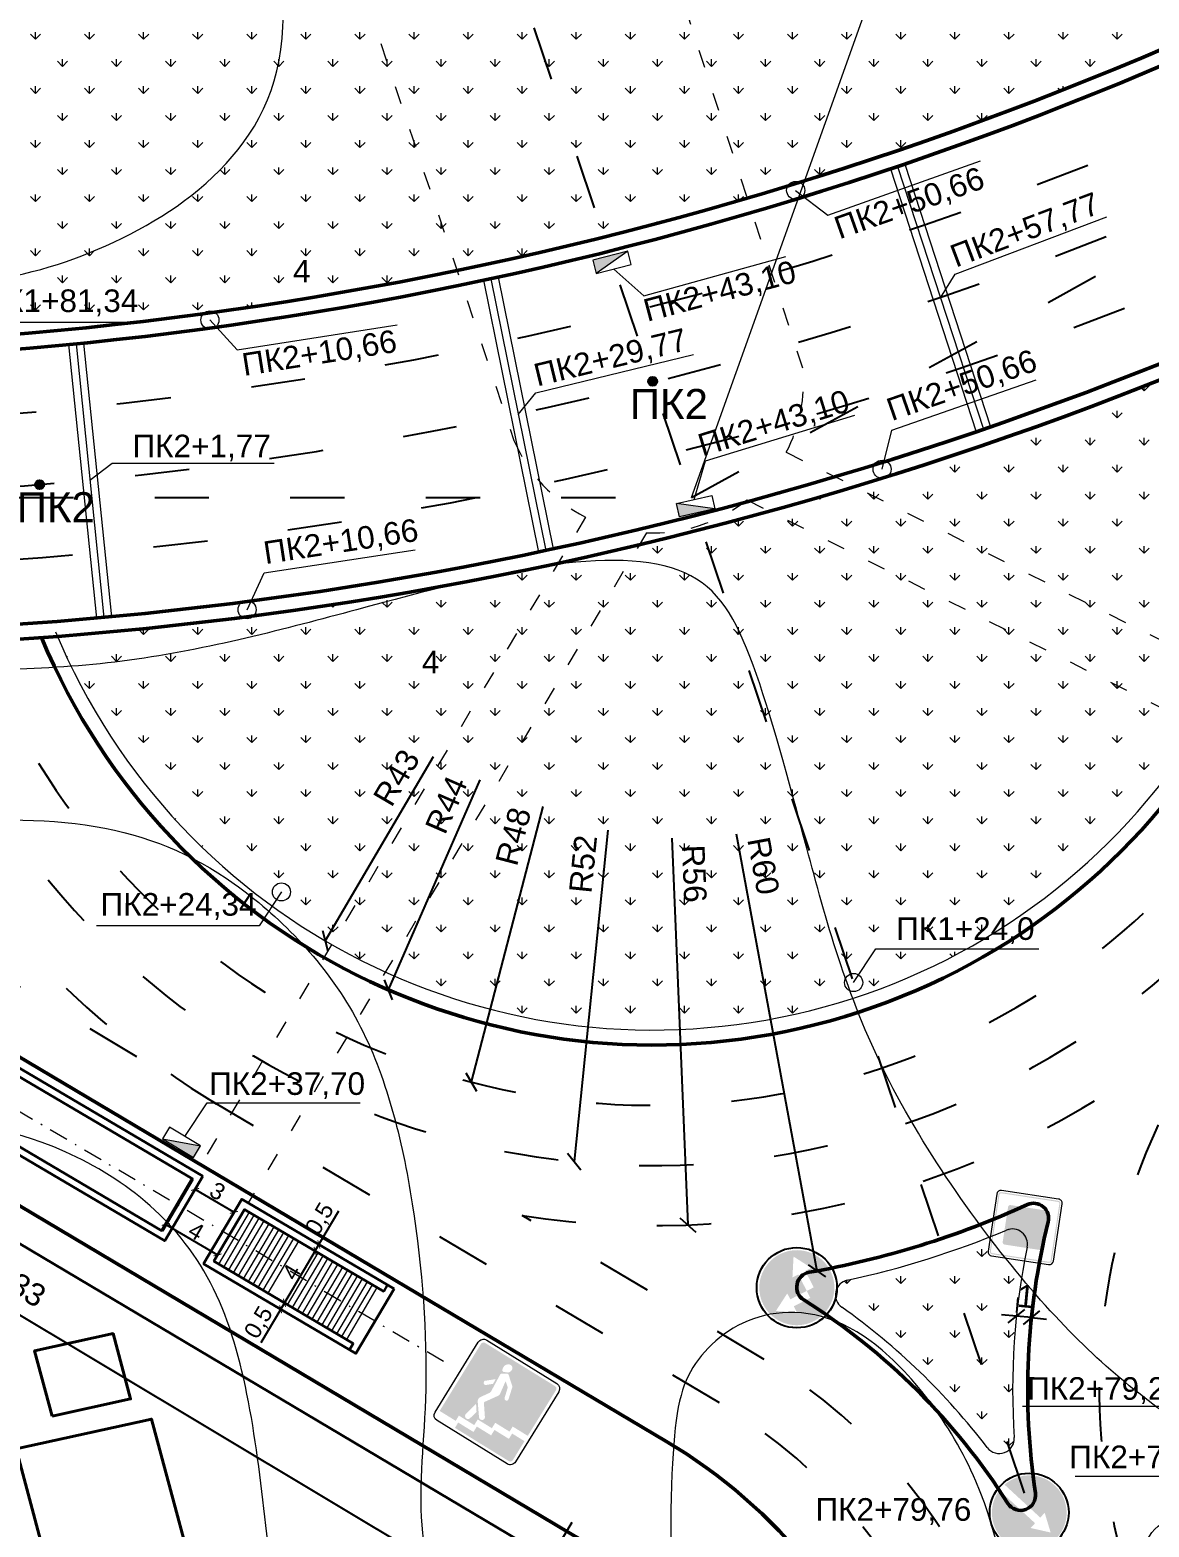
# Model space of a CAD drawing. Header units: millimetres. Extents: x -2123 to 33349, y -614 to 835.
# Drawn here: x -20.1 to 54.2, y 226.3 to 325.7 of the extents above; entities that cross this region are included whole.
import ezdxf

# ---------------------------------------------------------------- set-up
doc = ezdxf.new("R2010")
doc.units = ezdxf.units.MM
doc.linetypes.add('ACAD_ISO03W100', pattern=[30, 12, -18])
doc.linetypes.add('DASHDOT', pattern=[25.4, 12.7, -6.35, 0, -6.35])
doc.layers.get('0').update_dxf_attribs({"lineweight": 15})
for name, color, linetype, lineweight in [('1 Відмітки', 7, 'Continuous', 25), ('2 Позначення', 80, 'Continuous', 20), ('вертикалка', 6, 'Continuous', 15), ('Горизонталі', 7, 'Continuous', 18), ('Дор. Розм.', 7, 'Continuous', 50), ('Забудова', 40, 'Continuous', 40), ('поздовжній профіль', 250, 'Continuous', 15), ('Пішохідні переходи', 7, 'Continuous', 13), ('Текст', 7, 'Continuous', 15), ('Червоні лінії', 10, 'Continuous', 40)]:
    doc.layers.add(name, color=color, linetype=linetype, lineweight=lineweight)
for name, color, linetype in [('Дорожні знаки', 7, 'Continuous'), ('Осі', 164, 'Continuous'), ('Розмітка', 7, 'ACAD_ISO03W100')]:
    doc.layers.add(name, color=color, linetype=linetype)
doc.layers.add('Озелення', color=7, linetype='Continuous', lineweight=15, true_color=0x2bad00)
doc.styles.get("Standard").update_dxf_attribs({"font": 'arial.ttf'})
doc.dimstyles.new('ISO-25', dxfattribs={"dimtxt": 1.5, "dimasz": 1, "dimexe": 1.25, "dimexo": 0.625, "dimtad": 3, "dimtxsty": 'Standard', "dimblk": 'OBLIQUE', "dimcen": 2.5, "dimadec": 0, "dimazin": 0, "dimtfac": 1, "dimtmove": 1, "dimatfit": 3, "dimfxl": 1, "dimarcsym": 0})
doc.dimstyles.new('Переход', dxfattribs={"dimscale": 0.1, "dimtxt": 11, "dimasz": 4, "dimexe": 1.25, "dimexo": 0.625, "dimgap": 0.9, "dimtad": 1, "dimtxsty": 'Standard', "dimblk": 'ARCHTICK', "dimcen": 2.5, "dimadec": 0, "dimazin": 0, "dimtfac": 1, "dimtmove": 0, "dimatfit": 3, "dimldrblk": 'ARCHTICK', "dimfxl": 1, "dimarcsym": 0})

# ---------------------------------------------------------------- blocks, each defined once
blk = doc.blocks.new('_Oblique')
at = {"color": 0, "linetype": 'ByBlock', "lineweight": -2}
blk.add_line((-0.5, -0.5), (0.5, 0.5), dxfattribs=at)
blk = doc.blocks.new('*D202')
at = {"layer": 'Defpoints', "color": 0, "transparency": 16777216}
for p in [(21.254, 302.306), (-0.52, 265.227)]:
    blk.add_point(p, dxfattribs=at)
at = {"layer": 'Текст', "color": 0, "lineweight": -2, "transparency": 16777216}
blk.add_line((6.65, 277.436), (-0.52, 265.227), dxfattribs=at)
at = {"layer": 'Текст', "color": 0, "lineweight": -2, "transparency": 16777216, "rotation": 239.5772829005683}
blk.add_blockref('_Oblique', (-0.52, 265.227), dxfattribs=at)
at = {"layer": 'Текст', "color": 0, "transparency": 16777216, "insert": (4.226, 276.057), "char_height": 1.5, "attachment_point": 5, "rotation": 59.57728}
blk.add_mtext('R43', dxfattribs=at)
blk = doc.blocks.new('*D203')
at = {"layer": 'Defpoints', "color": 0, "transparency": 16777216}
for p in [(21.254, 302.306), (3.667, 261.973)]:
    blk.add_point(p, dxfattribs=at)
at = {"layer": 'Текст', "color": 0, "lineweight": -2, "transparency": 16777216}
blk.add_line((9.75, 275.923), (3.667, 261.973), dxfattribs=at)
at = {"layer": 'Текст', "color": 0, "lineweight": -2, "transparency": 16777216, "rotation": 246.4412794050746}
blk.add_blockref('_Oblique', (3.667, 261.973), dxfattribs=at)
at = {"layer": 'Текст', "color": 0, "transparency": 16777216, "insert": (7.525, 274.26), "char_height": 1.5, "attachment_point": 5, "rotation": 66.44128}
blk.add_mtext('R44', dxfattribs=at)
blk = doc.blocks.new('*D209')
at = {"layer": 'Defpoints', "color": 0, "transparency": 16777216}
for p in [(21.254, 302.306), (9.185, 255.848)]:
    blk.add_point(p, dxfattribs=at)
at = {"layer": 'Текст', "color": 0, "lineweight": -2, "transparency": 16777216}
blk.add_line((13.939, 274.147), (9.185, 255.848), dxfattribs=at)
at = {"layer": 'Текст', "color": 0, "lineweight": -2, "transparency": 16777216, "rotation": 255.4379612335562}
blk.add_blockref('_Oblique', (9.185, 255.848), dxfattribs=at)
at = {"layer": 'Текст', "color": 0, "transparency": 16777216, "insert": (11.985, 272.156), "char_height": 1.5, "attachment_point": 5, "rotation": 75.43796}
blk.add_mtext('R48', dxfattribs=at)
blk = doc.blocks.new('*D210')
at = {"layer": 'Defpoints', "color": 0, "transparency": 16777216}
for p in [(21.254, 302.306), (16.027, 250.569)]:
    blk.add_point(p, dxfattribs=at)
at = {"layer": 'Текст', "color": 0, "lineweight": -2, "transparency": 16777216}
blk.add_line((18.25, 272.577), (16.027, 250.569), dxfattribs=at)
at = {"layer": 'Текст', "color": 0, "lineweight": -2, "transparency": 16777216, "rotation": 264.2314858225884}
blk.add_blockref('_Oblique', (16.027, 250.569), dxfattribs=at)
at = {"layer": 'Текст', "color": 0, "transparency": 16777216, "insert": (16.624, 270.319), "char_height": 1.5, "attachment_point": 5, "rotation": 84.23149}
blk.add_mtext('R52', dxfattribs=at)
blk = doc.blocks.new('*D211')
at = {"layer": 'Defpoints', "color": 0, "transparency": 16777216}
for p in [(21.254, 302.306), (23.573, 246.354)]:
    blk.add_point(p, dxfattribs=at)
at = {"layer": 'Текст', "color": 0, "lineweight": -2, "transparency": 16777216}
blk.add_line((22.508, 272.041), (23.573, 246.354), dxfattribs=at)
at = {"layer": 'Текст', "color": 0, "lineweight": -2, "transparency": 16777216, "rotation": 272.3734322442106}
blk.add_blockref('_Oblique', (23.573, 246.354), dxfattribs=at)
at = {"layer": 'Текст', "color": 0, "transparency": 16777216, "insert": (23.998, 269.684), "char_height": 1.5, "attachment_point": 5, "rotation": 272.37343}
blk.add_mtext('R56', dxfattribs=at)
blk = doc.blocks.new('*D212')
at = {"layer": 'Defpoints', "color": 0, "transparency": 16777216}
for p in [(21.254, 302.306), (32.138, 243.302)]:
    blk.add_point(p, dxfattribs=at)
at = {"layer": 'Текст', "color": 0, "lineweight": -2, "transparency": 16777216}
blk.add_line((26.784, 272.325), (32.138, 243.302), dxfattribs=at)
at = {"layer": 'Текст', "color": 0, "lineweight": -2, "transparency": 16777216, "rotation": 280.4515676355584}
blk.add_blockref('_Oblique', (32.138, 243.302), dxfattribs=at)
at = {"layer": 'Текст', "color": 0, "transparency": 16777216, "insert": (28.59, 270.203), "char_height": 1.5, "attachment_point": 5, "rotation": 280.45157}
blk.add_mtext('R60', dxfattribs=at)
blk = doc.blocks.new('4-2-1')
blk.add_hatch(color=5).paths.add_polyline_path([(1.41, 2.56), (4.46, -0.48), (4.87, -0.07), (5.33, -1.84), (3.57, -1.37), (3.98, -0.96), (0.93, 2.08, 19.482096)])
at = {"color": 5}
blk.add_circle((3.5, 0), 3.5, dxfattribs=at)
blk = doc.blocks.new('4-2-3')
h = blk.add_hatch(color=5)
h.paths.add_polyline_path([(3.55, 3.27), (3.45, 3.27, 0.409993), (0.23, 0, 1), (6.77, 0, 0.409993)])
h.paths.add_polyline_path([(1.47, 0.66), (1.88, 0.25), (3.02, 1.39), (3.5, 0.91), (3.98, 1.39), (5.12, 0.25), (5.53, 0.66), (6, -1.11), (4.23, -0.64), (4.64, -0.23), (3.5, 0.91), (2.36, -0.23), (2.77, -0.64), (1.01, -1.11)], flags=16)
at = {"color": 5}
blk.add_circle((3.5, 0), 3.5, dxfattribs=at)
blk = doc.blocks.new('*D261')
at = {"layer": 'Defpoints', "color": 0, "transparency": 16777216}
for p in [(-37.275, 259.149), (16.2, 227.133), (12.271, 220.571)]:
    blk.add_point(p, dxfattribs=at)
at = {"layer": 'Текст', "color": 0, "lineweight": -2, "transparency": 16777216}
for p, q in [((-37.596, 258.613), (-41.846, 251.514)), ((-41.204, 252.586), (12.271, 220.571)), ((15.879, 226.597), (11.629, 219.498))]:
    blk.add_line(p, q, dxfattribs=at)
for p, rotation in [((-41.204, 252.586), 149.0906565571848), ((12.271, 220.571), 329.0906565571847)]:
    blk.add_blockref('_Oblique', p, dxfattribs=dict(at, rotation=rotation))
at = {"layer": 'Текст', "color": 0, "transparency": 16777216, "insert": (-21.596, 242.677), "char_height": 1.5, "attachment_point": 5, "rotation": 329.09066}
blk.add_mtext('62,33', dxfattribs=at)
blk = doc.blocks.new('*D303')
at = {"layer": 'Defpoints', "color": 0, "transparency": 16777216}
for p in [(45.363, 239.922), (45.399, 240.296), (46.359, 239.827)]:
    blk.add_point(p, dxfattribs=at)
at = {"layer": 'Текст', "color": 0, "lineweight": -2, "transparency": 16777216}
for p, q in [((45.423, 240.545), (45.518, 241.54)), ((46.418, 240.449), (46.514, 241.445)), ((45.399, 240.296), (44.404, 240.392)), ((46.394, 240.201), (45.399, 240.296)), ((46.394, 240.201), (47.39, 240.105))]:
    blk.add_line(p, q, dxfattribs=at)
for p, rotation in [((45.399, 240.296), 354.5202332621848), ((46.394, 240.201), 174.5202332621848)]:
    blk.add_blockref('_Oblique', p, dxfattribs=dict(at, rotation=rotation))
at = {"layer": 'Текст', "color": 0, "transparency": 16777216, "insert": (46.028, 241.62), "char_height": 1.5, "attachment_point": 5, "rotation": 354.52023}
blk.add_mtext('1', dxfattribs=at)
blk = doc.blocks.new('6')
at = {"layer": '1 Відмітки', "transparency": 33554559}
h = blk.add_hatch(color=256, dxfattribs=at)
h.dxf.hatch_style = 1
edge = h.paths.add_edge_path()
edge.add_arc((-467.508, 342.132), 0.2, 0, 360)
at = {"layer": '1 Відмітки'}
blk.add_circle((-467.508, 342.132), 0.2, dxfattribs=at)
blk = doc.blocks.new('столб')
at = {"layer": 'поздовжній профіль', "color": 160}
for points in [[(-500, 0, 0, 0, 0), (-1000, 0, 350, 0, 0), (-1700, 0, 0, 0, 0)], [(500, 0, 0, 0, 0), (1000, 0, 350, 0, 0), (1700, 0, 0, 0, 0)]]:
    blk.add_lwpolyline(points, format="xyseb", dxfattribs=at)
blk.add_circle((0, 0), 500, dxfattribs=at)
blk = doc.blocks.new('sdfahgas')
h = blk.add_hatch(color=7)
edge = h.paths.add_edge_path(flags=16)
edge.add_line((6.61, 6.61), (0.16, 13.06))
edge.add_arc((0, 12.9), 0.223, 45, 135)
edge.add_line((-0.16, 13.06), (-6.61, 6.61))
edge.add_arc((-6.45, 6.45), 0.223, 135, 225)
edge.add_line((-6.61, 6.29), (-0.16, -0.16))
edge.add_arc((0, 0), 0.223, 225, 315)
edge.add_line((0.16, -0.16), (6.61, 6.29))
edge.add_arc((6.45, 6.45), 0.223, -45, 45)
edge = h.paths.add_edge_path()
edge.add_line((-0.28, 13.18), (-6.73, 6.73))
edge.add_arc((-6.45, 6.45), 0.393, 135, 225)
edge.add_line((-6.73, 6.17), (-0.28, -0.28))
edge.add_arc((0, 0), 0.393, 225, 315)
edge.add_line((0.28, -0.28), (6.73, 6.17))
edge.add_arc((6.45, 6.45), 0.393, -45, 45)
edge.add_line((6.73, 6.73), (0.28, 13.18))
edge.add_arc((0, 12.9), 0.393, 45, 135)
h = blk.add_hatch(color=7)
edge = h.paths.add_edge_path(flags=16)
edge.add_line((-0.15, 10.54), (-4.09, 6.6))
edge.add_arc((-3.94, 6.45), 0.217, 135, 225)
edge.add_line((-4.09, 6.3), (-0.15, 2.36))
edge.add_arc((0, 2.51), 0.217, 225, 315)
edge.add_line((0.15, 2.36), (4.09, 6.3))
edge.add_arc((3.94, 6.45), 0.217, -45, 45)
edge.add_line((4.09, 6.6), (0.15, 10.54))
edge.add_arc((0, 10.39), 0.217, 45, 135)
edge = h.paths.add_edge_path()
edge.add_arc((-3.94, 6.45), 0.375, 135, 225)
edge.add_line((-4.2, 6.19), (-0.27, 2.25))
edge.add_arc((0, 2.51), 0.375, 225, 315)
edge.add_line((0.27, 2.25), (4.2, 6.19))
edge.add_arc((3.94, 6.45), 0.375, -45, 45)
edge.add_line((4.2, 6.72), (0.27, 10.65))
edge.add_arc((0, 10.39), 0.375, 45, 135)
edge.add_line((-0.26, 10.65), (-4.2, 6.72))
blk.add_hatch(color=2).paths.add_polyline_path([(-4.11, 6.68), (-0.19, 10.6), (-0.04, 10.64), (0.11, 10.6), (0.19, 10.52), (4.07, 6.63), (4.14, 6.49), (4.12, 6.35), (4.05, 6.25), (0.13, 2.33), (0.04, 2.27), (-0.09, 2.27), (-0.2, 2.36), (-4.15, 6.31), (-4.19, 6.43), (-4.17, 6.57)])
at = {"color": 7}
for p, q in [((-0.48, 13.38), (-6.93, 6.93)), ((6.93, 6.93), (0.48, 13.38)), ((-6.93, 5.97), (-0.48, -0.48)), ((0.48, -0.48), (6.93, 5.97))]:
    blk.add_line(p, q, dxfattribs=at)
for centre, start, end in [((0, 12.9), 45, 135), ((-6.45, 6.45), 135, 225), ((6.45, 6.45), 315, 45), ((0, 0), 225, 315)]:
    blk.add_arc(centre, 0.675, start, end, dxfattribs=at)
blk = doc.blocks.new('_ArchTick')
at = {"color": 0, "linetype": 'ByBlock', "const_width": 0.15}
blk.add_lwpolyline([(-0.5, -0.5), (0.5, 0.5)], dxfattribs=at)
blk = doc.blocks.new('*D666')
at = {"layer": 'Defpoints', "color": 0, "transparency": 16777216}
for p in [(-11.35, 245.977), (-7.905, 243.944), (-7.658, 244.364)]:
    blk.add_point(p, dxfattribs=at)
at = {"layer": 'Пішохідні переходи', "color": 0, "lineweight": -2, "transparency": 16777216}
for p, q in [((-11.319, 246.03), (-11.039, 246.504)), ((-11.103, 246.396), (-7.658, 244.364)), ((-7.873, 243.998), (-7.594, 244.472))]:
    blk.add_line(p, q, dxfattribs=at)
at = {"layer": 'Пішохідні переходи', "color": 0, "lineweight": -2, "transparency": 16777216, "xscale": 0.4, "yscale": 0.4, "zscale": 0.4}
for p, rotation in [((-11.103, 246.396), 149.4636545713996), ((-7.658, 244.364), 329.4636545713997)]:
    blk.add_blockref('_ArchTick', p, dxfattribs=dict(at, rotation=rotation))
at = {"layer": 'Пішохідні переходи', "color": 0, "transparency": 16777216, "insert": (-9.08, 245.946), "char_height": 1.1, "attachment_point": 5, "rotation": 329.46365}
blk.add_mtext('4', dxfattribs=at)
blk = doc.blocks.new('*D667')
at = {"layer": 'Defpoints', "color": 0, "transparency": 16777216}
for p in [(-1.186, 244.629), (3.115, 242.676), (2.861, 242.245)]:
    blk.add_point(p, dxfattribs=at)
at = {"layer": 'Пішохідні переходи', "color": 0, "lineweight": -2, "transparency": 16777216}
for p, q in [((-0.932, 245.06), (0.383, 247.292)), ((2.808, 242.277), (-1.294, 244.692)), ((-1.186, 244.629), (-0.932, 245.06)), ((3.061, 242.707), (-1.04, 245.123))]:
    blk.add_line(p, q, dxfattribs=at)
at = {"layer": 'Пішохідні переходи', "color": 0, "lineweight": -2, "transparency": 16777216, "xscale": 0.4, "yscale": 0.4, "zscale": 0.4}
for p, rotation in [((-1.186, 244.629), 239.5015250516806), ((-0.932, 245.06), 59.50152505168057)]:
    blk.add_blockref('_ArchTick', p, dxfattribs=dict(at, rotation=rotation))
at = {"layer": 'Пішохідні переходи', "color": 0, "transparency": 16777216, "insert": (-0.821, 246.73), "char_height": 1.1, "attachment_point": 5, "rotation": 59.50153}
blk.add_mtext('0,5', dxfattribs=at)
blk = doc.blocks.new('*D668')
at = {"layer": 'Defpoints', "color": 0, "transparency": 16777216}
for p in [(2.795, 242.284), (-3.216, 241.182), (0.764, 238.838)]:
    blk.add_point(p, dxfattribs=at)
at = {"layer": 'Пішохідні переходи', "color": 0, "lineweight": -2, "transparency": 16777216}
for p, q in [((-1.186, 244.629), (-3.216, 241.182)), ((2.741, 242.316), (-1.294, 244.692)), ((0.711, 238.87), (-3.324, 241.246))]:
    blk.add_line(p, q, dxfattribs=at)
at = {"layer": 'Пішохідні переходи', "color": 0, "lineweight": -2, "transparency": 16777216, "xscale": 0.4, "yscale": 0.4, "zscale": 0.4}
for p, rotation in [((-1.186, 244.629), 59.50152505168984), ((-3.216, 241.182), 239.5015250516899)]:
    blk.add_blockref('_ArchTick', p, dxfattribs=dict(at, rotation=rotation))
at = {"layer": 'Пішохідні переходи', "color": 0, "transparency": 16777216, "insert": (-2.753, 243.231), "char_height": 1.1, "attachment_point": 5, "rotation": 59.50153}
blk.add_mtext('4', dxfattribs=at)
blk = doc.blocks.new('*D669')
at = {"layer": 'Defpoints', "color": 0, "transparency": 16777216}
for p in [(-3.879, 240.996), (-3.627, 241.424), (-3.469, 240.754)]:
    blk.add_point(p, dxfattribs=at)
at = {"layer": 'Пішохідні переходи', "color": 0, "lineweight": -2, "transparency": 16777216}
for p, q in [((-3.469, 240.754), (-4.784, 238.521)), ((-3.826, 240.964), (-3.361, 240.69)), ((-3.573, 241.393), (-3.109, 241.119)), ((-3.216, 241.182), (-3.469, 240.754))]:
    blk.add_line(p, q, dxfattribs=at)
at = {"layer": 'Пішохідні переходи', "color": 0, "lineweight": -2, "transparency": 16777216, "xscale": 0.4, "yscale": 0.4, "zscale": 0.4}
for p, rotation in [((-3.469, 240.754), 239.5015250516946), ((-3.216, 241.182), 59.50152505169456)]:
    blk.add_blockref('_ArchTick', p, dxfattribs=dict(at, rotation=rotation))
at = {"layer": 'Пішохідні переходи', "color": 0, "transparency": 16777216, "insert": (-4.875, 239.847), "char_height": 1.1, "attachment_point": 5, "rotation": 59.50153}
blk.add_mtext('0,5', dxfattribs=at)
blk = doc.blocks.new('*D670')
at = {"layer": 'Defpoints', "color": 0, "transparency": 16777216}
for p in [(-8.637, 249.598), (-9.156, 248.717), (-6.052, 248.075)]:
    blk.add_point(p, dxfattribs=at)
at = {"layer": 'Пішохідні переходи', "color": 0, "lineweight": -2, "transparency": 16777216}
for p, q in [((-8.669, 249.544), (-9.219, 248.609)), ((-6.571, 247.194), (-9.156, 248.717)), ((-6.084, 248.022), (-6.634, 247.087))]:
    blk.add_line(p, q, dxfattribs=at)
at = {"layer": 'Пішохідні переходи', "color": 0, "lineweight": -2, "transparency": 16777216, "xscale": 0.4, "yscale": 0.4, "zscale": 0.4}
for p, rotation in [((-9.156, 248.717), 149.501525051688), ((-6.571, 247.194), 329.501525051688)]:
    blk.add_blockref('_ArchTick', p, dxfattribs=dict(at, rotation=rotation))
at = {"layer": 'Пішохідні переходи', "color": 0, "transparency": 16777216, "insert": (-7.663, 248.595), "char_height": 1.1, "attachment_point": 5, "rotation": 329.50153}
blk.add_mtext('3', dxfattribs=at)
blk = doc.blocks.new('5-17-1')
h = blk.add_hatch(color=5)
h.paths.add_polyline_path([(6.74, 3.04, 0.414214), (6.53, 3.25), (0.45, 3.25, 0.414214), (0.24, 3.04), (0.24, -0.93), (1.55, -0.93), (1.55, -1.37), (2.79, -1.37), (2.79, -1.84), (4.02, -1.84), (4.02, -2.33), (5.35, -2.33), (5.35, -2.78), (6.74, -2.78)])
h.paths.add_polyline_path([(4.43, 2.36), (4.4, 2.23), (4.34, 2.16), (4.26, 2.14), (4.12, 2.2), (3.93, 2.28), (3.87, 2.34), (3.8, 2.49), (3.8, 2.59), (3.8, 2.66), (3.85, 2.75), (3.89, 2.81), (3.99, 2.85), (4.1, 2.86), (4.23, 2.82), (4.38, 2.66), (4.43, 2.54)], flags=16)
h.paths.add_polyline_path([(4.34, 1.91), (4.35, 1.86), (4.27, 0.46, 0.163851), (4.32, 0.27), (4.71, -0.32, -0.317132), (4.71, -0.72), (4.03, -1.64, -0.900401), (3.64, -1.44), (4.26, -0.58, 0.312757), (4.26, -0.46), (3.66, 0.43, -0.184538), (3.61, 0.64), (3.75, 1.64), (3.41, 1.37), (3.37, 1.33), (3.36, 1.29), (3.16, 0.53), (3.13, 0.49), (3.07, 0.45), (3.03, 0.44), (2.96, 0.45), (2.91, 0.48), (2.88, 0.52), (2.87, 0.56), (2.87, 0.63), (3.11, 1.57), (3.82, 2.17), (3.86, 2.19), (3.9, 2.19), (3.95, 2.18), (4.31, 1.95)], flags=16)
h.paths.add_polyline_path([(5.07, 0.86), (5.09, 0.78), (5.07, 0.7), (5.01, 0.63), (4.93, 0.61), (4.85, 0.63), (4.44, 0.99), (4.45, 1.39)], flags=16)
h.paths.add_polyline_path([(4.73, -0.92), (4.98, -2, -0.855356), (4.55, -2.07), (4.38, -1.42)], flags=16)
h.paths.add_polyline_path([(5.13, -2.79), (3.8, -2.79), (3.8, -2.32), (2.56, -2.32), (2.56, -1.85), (1.31, -1.85), (1.31, -1.39), (0.24, -1.39), (0.24, -3.04, 0.414214), (0.45, -3.25), (5.12, -3.25)])
at = {"color": 5}
for p, q in [((6.53, 3.49), (0.45, 3.49)), ((0, 3.04), (0, -3.04)), ((6.98, -3.04), (6.98, 3.04)), ((0.45, -3.49), (6.53, -3.49))]:
    blk.add_line(p, q, dxfattribs=at)
for centre, start, end in [((0.45, 3.04), 90, 180), ((6.53, 3.04), 0, 90), ((0.45, -3.04), 180, 270), ((6.53, -3.04), 270, 0)]:
    blk.add_arc(centre, 0.45, start, end, dxfattribs=at)

msp = doc.modelspace()

# ---------------------------------------------------------------- hatches: boundary and pattern name
at = {"layer": 'вертикалка'}
h = msp.add_hatch(color=0, dxfattribs=at)
h.dxf.hatch_style = 1
h.paths.add_polyline_path([(19.592, 311.008), (17.266, 310.415), (17.489, 309.543)])
h = msp.add_hatch(color=0, dxfattribs=at)
h.dxf.hatch_style = 1
h.paths.add_polyline_path([(25.366, 293.915), (23.028, 293.376), (22.826, 294.253)])
h = msp.add_hatch(color=0, dxfattribs=at)
h.dxf.hatch_style = 1
h.paths.add_polyline_path([(-11.321, 252.074), (-9.262, 250.841), (-8.8, 251.613)])
at = {"layer": 'Озелення'}
h = msp.add_hatch(dxfattribs=at)
h.set_pattern_fill('GRASS', color=0, scale=0.1)
edge = h.paths.add_edge_path()
edge.add_arc((11.699, 330.868), 10, 22.08656, 108.49686)
edge.add_line((8.526, 340.351), (-1.943, 371.646))
edge.add_arc((11.699, 330.868), 43, 16.90285, 108.49686, ccw=False)
edge.add_line((52.841, 343.37), (58.661, 326.006))
edge.add_arc((-38.02, 541.368), 236.068, 286.15728, 294.17649, ccw=False)
edge.add_line((27.672, 314.624), (20.965, 334.628))
h = msp.add_hatch(dxfattribs=at)
h.set_pattern_fill('GRASS', color=0, scale=0.1)
edge = h.paths.add_edge_path()
edge.add_line((8.291, 309.741), (2.229, 327.656))
edge.add_arc((11.699, 330.868), 10, 108.49686, 198.73623, ccw=False)
edge.add_line((8.526, 340.351), (-1.943, 371.646))
edge.add_arc((11.699, 330.868), 43, 108.49686, 198.716)
edge.add_line((-29.027, 317.07), (-25.013, 305.208))
edge.add_arc((-41.29, 549.417), 244.75, 273.81326, 281.6879)
h = msp.add_hatch(dxfattribs=at)
h.set_pattern_fill('GRASS', color=0, scale=0.1)
h.paths.add_polyline_path([(21.266, 333.778, 0.113071), (19.045, 337.653), (36.544, 365.964, 0.023271), (33.174, 368.121), (15.789, 339.993, 0.18823), (8.526, 340.351), (18.023, 311.962, 0.010062), (27.53, 314.541)])
h.paths.add_polyline_path([(-3.054, 308.123), (-1.138, 308.123), (-1.138, 311.214), (-3.054, 311.214)], flags=9)
h = msp.add_hatch(dxfattribs=at)
h.set_pattern_fill('GRASS', color=0, scale=0.1)
h.paths.add_polyline_path([(8.526, 340.351, 0.18823), (2.941, 335.695), (-27.642, 348.225, 0.023273), (-29.085, 344.494), (-28.345, 344.19), (-28.332, 344.211, -0.252144), (-28.601, 344.712, -1), (-27.401, 344.712, -0.530334), (-28.224, 344.154), (-28.228, 344.143), (1.748, 331.861, 0.107167), (2.231, 327.65), (8.242, 309.731, 0.010249), (18.023, 311.962)])
h.paths.add_polyline_path([(13.698, 312.551), (15.614, 312.551), (15.614, 315.642), (13.698, 315.642)], flags=24)
h = msp.add_hatch(dxfattribs=at)
h.set_pattern_fill('GRASS', color=0, scale=0.1)
h.paths.add_polyline_path([(34.896, 261.527, 0.348483), (64.067, 306.313, -0.041781), (24.517, 292.552)])
h.paths.add_polyline_path([(26.634, 272.211), (27.467, 267.693), (30.507, 268.254), (29.674, 272.772)], flags=25)
h = msp.add_hatch(dxfattribs=at)
h.set_pattern_fill('GRASS', color=0, scale=0.1, style=2)
h.paths.add_polyline_path([(-18.298, 285.433, 0.390859), (34.896, 261.527), (24.517, 292.552, -0.04331)])
h.paths.add_polyline_path([(4.389, 273.256), (6.716, 277.218), (4.05, 278.783), (1.724, 274.822)], flags=24)
h.paths.add_polyline_path([(8.032, 271.498), (9.868, 275.709), (7.035, 276.945), (5.199, 272.734)], flags=24)
h.paths.add_polyline_path([(12.907, 269.505), (14.062, 273.952), (11.07, 274.729), (9.915, 270.283)], flags=24)
h.paths.add_polyline_path([(17.942, 267.85), (18.404, 272.421), (15.329, 272.732), (14.867, 268.161)], flags=24)
h.paths.add_polyline_path([(22.343, 271.948), (22.534, 267.358), (25.622, 267.486), (25.432, 272.076)], flags=24)
h.paths.add_polyline_path([(26.634, 272.211), (27.467, 267.693), (30.507, 268.254), (29.674, 272.772)], flags=24)
h = msp.add_hatch(dxfattribs=at)
h.set_pattern_fill('GRASS', color=0, scale=0.1)
h.paths.add_polyline_path([(40.606, 244.457, -0.027409), (34.162, 242.687, 0.652355), (33.796, 240.894, -0.075711), (43.461, 231.57, 0.449781), (44.954, 231.461)])
h.paths.add_polyline_path([(46.107, 244.886, 0.602177), (44.743, 246.01, -0.018114), (40.606, 244.457), (44.954, 231.461, 0.219897), (45.254, 232.244, -0.067396)])

# ---------------------------------------------------------------- linework, layer by layer
at = {"color": 0}
for p, q in [((37.032, 316.487), (42.732, 299.028)), ((37.507, 316.642), (43.205, 299.19)), ((37.982, 316.797), (43.678, 299.353)), ((10.496, 309.185), (14.133, 291.142)), ((10.986, 309.284), (14.622, 291.247)), ((10.006, 309.086), (13.644, 291.039)), ((-17.557, 304.813), (-15.708, 286.654)), ((-17.06, 304.864), (-15.21, 286.699)), ((-16.562, 304.915), (-14.712, 286.745))]:
    msp.add_line(p, q, dxfattribs=at)
at = {"layer": '2 Позначення', "color": 0}
for points in [[(30.733, 315.041), (32.877, 313.418), (43.021, 317.01)], [(40.356, 307.916), (41.339, 309.501), (51.406, 313.303)], [(18.648, 309.831), (20.657, 308.044), (30.086, 310.661)], [(-24.933, 308.549), (-23.453, 306.304), (-12.643, 306.305)], [(-8.17, 306.448), (-6.359, 304.461), (4.271, 306.136)], [(12.315, 300.164), (13.484, 301.616), (23.942, 304.156)], [(36.472, 296.535), (37.13, 299.141), (46.715, 302.482)], [(23.995, 294.522), (24.745, 297.104), (34.667, 300.133)], [(-16.138, 295.815), (-14.659, 296.95), (-3.897, 296.95)], [(-5.699, 287.211), (-4.576, 289.653), (5.459, 291.185)], [(-3.418, 268.468), (-4.898, 266.223), (-15.708, 266.224)], [(34.586, 262.454), (36.065, 264.698), (46.875, 264.698)], [(-9.829, 252.23), (-8.349, 254.474), (1.802, 254.474)], [(58.122, 233.157), (56.181, 234.309), (45.806, 234.31)], [(60.924, 227.399), (59.444, 229.644), (49.293, 229.643)]]:
    msp.add_lwpolyline(points, dxfattribs=at)
at = {"layer": 'вертикалка', "color": 0}
for p, q in [((19.592, 311.008), (17.489, 309.543)), ((25.366, 293.915), (22.826, 294.253)), ((-11.321, 252.074), (-8.8, 251.613))]:
    msp.add_line(p, q, dxfattribs=at)
for points in [[(17.266, 310.415), (17.489, 309.543), (19.814, 310.136), (19.592, 311.008)], [(23.028, 293.376), (22.826, 294.253), (25.164, 294.792), (25.366, 293.915)], [(-9.262, 250.841), (-8.8, 251.613), (-10.859, 252.846), (-11.321, 252.074)]]:
    msp.add_lwpolyline(points, close=True, dxfattribs=at)
at = {"layer": 'Горизонталі', "color": 0}
for points, knots in [([(95.551, 508.478), (89.987, 512.71), (75.298, 514.216), (55.304, 512.427), (35.449, 505.796), (33.26, 504.939), (10.751, 503.138), (-7.481, 503.138), (-24.363, 499.987), (-38.768, 488.733), (-45.746, 473.877), (-59.927, 426.383), (-68.541, 408.671), (-83.786, 382.266), (-90.764, 364.034), (-94.815, 342.2), (-104.719, 328.245), (-125.815, 319.746), (-140.173, 315.899), (-156.203, 306.635), (-159.418, 305.131, 249), (-163.756, 294.691, 249), (-155.376, 281.808, 249), (-156.598, 270.039, 249), (-166.602, 256.596, 249), (-201.328, 236.547, 249)], [3.25659, 3.25659, 3.25659, 3.25659, 4, 5, 6, 7, 8, 9, 10, 11, 12, 13, 14, 15, 16, 17, 18, 19, 20, 20, 20, 21, 22, 23, 24, 24, 24, 24]), ([(-155.213, 226.947), (-137.228, 237.331), (-120.488, 246.996), (-110.484, 260.439), (-109.262, 272.207), (-112.107, 282.824), (-112.107, 295.879), (-102.203, 308.934), (-84.196, 323.565), (-75.794, 338.118), (-70.668, 357.245), (-61.237, 378.711), (-49.314, 399.363), (-41.854, 406.822), (-33.776, 417.651), (-27.474, 434.533), (-18.02, 443.987), (5.501, 457.567), (21.148, 461.759), (35.763, 476.374), (51.607, 483.039), (65.3, 483.039), (74.116, 483.039), (81.63, 470.024), (90.998, 449.651), (102.815, 432.019), (115.945, 425.829), (128.211, 429.116), (139.392, 429.116), (143.626, 418.53), (143.626, 402.399), (139.499, 382.891), (134.997, 357.193), (131.621, 333.934), (122.898, 313.97), (116.083, 301.893), (113.274, 295.351)], [0, 0, 0, 0, 1, 2, 3, 4, 5, 6, 7, 8, 9, 10, 11, 12, 13, 14, 15, 16, 17, 18, 19, 20, 21, 22, 23, 24, 25, 26, 27, 28, 29, 30, 31, 32, 33, 33.826839, 33.826839, 33.826839, 33.826839]), ([(81.201, 219.063), (79.484, 220.657), (75.535, 225.386), (71.597, 235.271), (71.597, 249.901), (82.102, 264.532), (84.519, 273.555), (84.519, 290.98), (89.152, 308.271), (98.752, 324.898), (102.562, 339.119), (98.483, 346.184), (90.355, 364.134), (79.288, 376.889), (67.442, 383.728), (46.79, 395.651), (27.893, 398.835), (14.401, 395.22), (5.759, 388.893), (-2.4, 380.734), (-21.064, 373.7), (-35.882, 368.26), (-45.261, 358.882), (-49.387, 349.503), (-55.577, 332.996), (-65.604, 315.63), (-80.137, 301.097), (-87.077, 294.157), (-88.778, 290.417), (-87.652, 282.164), (-84.276, 278.6), (-79.739, 270.742), (-76.972, 260.416), (-79.024, 247.463), (-81.316, 238.909), (-84.651, 233.583), (-92.547, 229.024), (-101.908, 229.024), (-114.475, 229.024), (-126.292, 229.024), (-133.42, 229.024), (-143.549, 229.024), (-148.622, 228.28)], [3.429277, 3.429277, 3.429277, 3.429277, 4, 5, 6, 7, 8, 9, 10, 11, 12, 13, 14, 15, 16, 17, 18, 19, 20, 21, 22, 23, 24, 25, 26, 27, 28, 29, 30, 31, 32, 33, 34, 35, 36, 37, 38, 39, 40, 41, 42, 43, 43, 43, 43]), ([(-5.706, 338.337), (-5.906, 338.98), (-7.996, 344.951), (-12.991, 355.513), (-22.235, 357.99), (-29.873, 355.943), (-37.273, 351.671), (-39.262, 344.248), (-40.939, 333.567), (-45.279, 326.05), (-49.197, 319.264), (-47.429, 312.666), (-37.938, 308.432), (-24.057, 308.432), (-15.666, 310.68), (-9.85, 314.038), (-7.528, 316.383), (-5.207, 318.728), (-2.525, 323.383), (-3.63, 330.838), (-4.358, 333.823)], [1.843464, 1.843464, 1.843464, 1.843464, 2, 3, 4, 5, 6, 7, 8, 9, 10, 11, 12, 13, 14, 15, 15, 15, 16, 16.545644, 16.545644, 16.545644, 16.545644]), ([(-92.71, 203.645), (-89.141, 204.024), (-82.005, 204.933), (-73.928, 206.315), (-64.158, 207.357), (-57.255, 212.176), (-53.386, 218.877), (-48.794, 236.015), (-44.75, 254.511), (-40.842, 265.192), (-36.218, 269.816), (-27.425, 273.398), (-15.181, 273.398), (-6.584, 269.881), (2.209, 261.089), (5.511, 248.765), (6.572, 235.232), (5.27, 227.026), (7.576, 218.419), (7.576, 192.377), (10.48, 186.255), (15.69, 181.044), (27.483, 174.236), (35.966, 169.338), (43.882, 167.217), (49.742, 170.601), (54.254, 178.415), (56.392, 186.394), (55.159, 199.671), (55.159, 211.265), (53.207, 218.55), (53.207, 226.114), (57.504, 227.938), (65.319, 224.421), (70.399, 222.337), (75.342, 217.394), (78.728, 214.616), (79.598, 213.936)], [6.552392, 6.552392, 6.552392, 6.552392, 7, 8, 9, 10, 11, 12, 13, 14, 15, 16, 17, 18, 19, 20, 21, 22, 23, 24, 25, 26, 27, 28, 29, 30, 31, 32, 33, 34, 35, 36, 37, 38, 39, 40, 40.323256, 40.323256, 40.323256, 40.323256]), ([(80.701, 206.029), (80.431, 206.105), (72.648, 208.224), (64.011, 206.309), (60.945, 182.408), (45.001, 164.963), (36.093, 164.963), (24.822, 168.859), (15.912, 176.518), (10.523, 179.629), (3.524, 183.67), (0.008, 187.186), (-2.22, 207.155), (-4.408, 226.068), (-6.44, 243.575), (-17.382, 252.329), (-30.669, 254.361), (-36.843, 248.186), (-41.454, 236.072), (-47.238, 221.848), (-56.929, 210.125), (-62.634, 204.419), (-73.125, 203.006), (-83.224, 200.3), (-91.256, 198.148), (-97.087, 196.94), (-104.291, 198.87), (-116.419, 209.027), (-122.111, 212.313), (-126.8, 214.97), (-137.893, 219.173), (-147.746, 216.533), (-151.861, 212.418)], [0.964693, 0.964693, 0.964693, 0.964693, 1, 2, 3, 4, 5, 6, 7, 8, 9, 10, 11, 12, 13, 14, 15, 16, 17, 18, 19, 20, 21, 22, 23, 24, 25, 26, 27, 28, 29, 30, 30, 30, 30]), ([(24.193, 209.62), (25.011, 207.273), (27.456, 202.394), (35.512, 197.743), (42.172, 199.937), (45.549, 205.114), (45.549, 217.269), (43.748, 229.649), (35.645, 240.228), (28.217, 241.129), (25.066, 238.578), (24.09, 237.152), (23.115, 235.726), (22.365, 232.575), (22.365, 220.35), (23.065, 214.944), (23.166, 214.282)], [2.567291, 2.567291, 2.567291, 2.567291, 3, 4, 5, 6, 7, 8, 9, 10, 11, 11, 11, 12, 13, 13.143879, 13.143879, 13.143879, 13.143879])]:
    msp.add_open_spline(points, degree=3, knots=knots, dxfattribs=at)
msp.add_open_spline([(137.205, 193.154), (132.098, 196.103), (115.427, 200.57), (88.385, 209.948), (78.381, 217.139), (68.524, 225.646), (56.185, 232.77), (47.119, 240.273), (35.443, 256.572), (31.377, 271.745), (27.912, 284.676), (24.454, 290.666), (14.487, 290.666), (2.095, 287.346), (-13.53, 283.159), (-29.004, 283.159), (-46.857, 283.159), (-55.89, 277.944), (-62.067, 240.169), (-64.605, 230.699), (-72.889, 222.415), (-79.131, 216.173), (-87.777, 213.856), (-97.585, 212.489), (-104.005, 218.909), (-110.69, 222.768), (-118.402, 224.835), (-128.266, 224.835), (-133.165, 227.663), (-143.911, 227.663), (-148.185, 225.779), (-151.467, 222.809)], degree=3, dxfattribs=at)
at = {"layer": 'Дор. Розм.', "color": 0, "linetype": 'ACAD_ISO03W100', "lineweight": 20, "ltscale": 0.1}
for p, q in [((31.21, 303.238), (21.266, 333.778)), ((2.231, 327.648), (12.026, 298.453)), ((30.111, 297.664), (75.616, 274.85)), ((27.501, 294.498), (73.824, 271.274)), ((16.785, 293.36), (-9.061, 249.863)), ((20.817, 292.316), (-5.622, 247.82))]:
    msp.add_line(p, q, dxfattribs=at)
at = {"layer": 'Дор. Розм.', "color": 0}
for p, q in [((-42.869, 270.615), (22.11, 232.004)), ((-50.828, 265.457), (20.235, 223.231))]:
    msp.add_line(p, q, dxfattribs=at)
msp.add_lwpolyline([(196.437, 377.731), (82.515, 315.439, -0.125751), (-37.904, 284.667), (-169.344, 284.667)], format="xyb", dxfattribs=at)
for centre, radius, start, end in [((11.699, 330.868), 44, 16.92145, 198.71578), ((-41.29, 549.417), 244.75, 270, 298.6695), ((-41.29, 549.417), 245.75, 270, 298.6695), ((-37.904, 535.667), 250, 270, 298.6695), ((21.254, 302.306), 44, 202.66167, 5.78846), ((21.254, 302.306), 60, 279.96028, 294.48897), ((46.539, 246.794), 1, 346.0529, 114.48897), ((92.361, 235.414), 46.214, 166.0529, 188.54073), ((31.805, 242.225), 1, 99.96028, 237.76863), ((8.018, 204.498), 43.6, 32.40889, 57.76863), ((3.72, 201.056), 36, 18.49686, 59.28082), ((45.671, 228.402), 1, 212.40889, 8.54073)]:
    msp.add_arc(centre, radius, start, end, dxfattribs=at)
at = {"layer": 'Дор. Розм.', "color": 0, "lineweight": 20}
for centre, radius, start, end in [((11.699, 330.868), 43, 16.92145, 198.71578), ((21.254, 302.306), 43, 202.66167, 5.34717), ((21.254, 302.306), 61, 282.21682, 292.64774), ((45.128, 245.087), 1, 348.42625, 112.64774), ((92.361, 235.414), 47.214, 168.42625, 183.84901), ((34.374, 241.71), 1, 102.21682, 234.69127), ((8.018, 204.498), 44.6, 37.37272, 54.69127), ((44.256, 232.177), 1, 217.37272, 3.84901)]:
    msp.add_arc(centre, radius, start, end, dxfattribs=at)
at = {"layer": 'Дор. Розм.', "color": 0, "linetype": 'ACAD_ISO03W100', "lineweight": 20, "ltscale": 0.1}
for start, end in [(332.34178, 5.34717), (202.66167, 243.45752), (267.49914, 308.66481)]:
    msp.add_arc((21.254, 302.306), 10, start, end, dxfattribs=at)
at = {"layer": 'Забудова', "color": 0}
for points in [[(-18.65, 233.661), (-19.813, 238.001), (-14.603, 239.145), (-13.44, 234.804)], [(-18.526, 222.095), (-21.044, 231.493), (-12.052, 233.467), (-9.535, 224.069)]]:
    msp.add_lwpolyline(points, close=True, dxfattribs=at)
at = {"layer": 'Осі', "color": 0, "linetype": 'ACAD_ISO03W100', "ltscale": 0.3}
for p, q in [((23.809, 294.667), (234.949, 410.116)), ((-218.83, 294.667), (23.809, 294.667))]:
    msp.add_line(p, q, dxfattribs=at)
msp.add_lwpolyline([(113.981, 31.277), (51.637, 211.482), (-43.161, 494.857)], dxfattribs=at)
msp.add_arc((-40.076, 544.667), 250, 270, 298.6695, dxfattribs=at)
at = {"layer": 'Пішохідні переходи', "color": 0, "linetype": 'DASHDOT', "ltscale": 0.1}
msp.add_line((7.347, 237.282), (-35.737, 262.66), dxfattribs=at)
at = {"layer": 'Пішохідні переходи', "color": 0, "lineweight": 50}
msp.add_line((-11.35, 245.977), (-9.322, 249.421), dxfattribs=at)
at = {"layer": 'Пішохідні переходи', "color": 0}
for p, q in [((-7.578, 243.751), (-5.548, 247.198)), ((-7.25, 243.559), (-5.22, 247.005)), ((-6.923, 243.366), (-4.893, 246.812)), ((-6.595, 243.173), (-4.565, 246.619)), ((-6.268, 242.98), (-4.238, 246.427)), ((-5.941, 242.787), (-3.911, 246.234)), ((-5.613, 242.594), (-3.583, 246.041)), ((-5.286, 242.401), (-3.256, 245.848)), ((-4.958, 242.209), (-2.928, 245.655)), ((-4.631, 242.016), (-2.601, 245.462)), ((-4.303, 241.823), (-2.273, 245.269)), ((-3.011, 241.062), (-0.981, 244.508)), ((-2.684, 240.869), (-0.654, 244.315)), ((-2.356, 240.676), (-0.326, 244.122)), ((-2.029, 240.483), (0.001, 243.93)), ((-1.701, 240.29), (0.329, 243.737)), ((-1.374, 240.097), (0.656, 243.544)), ((-1.046, 239.904), (0.984, 243.351)), ((-0.719, 239.712), (1.311, 243.158)), ((-0.392, 239.519), (1.638, 242.965)), ((-0.064, 239.326), (1.966, 242.772)), ((0.263, 239.133), (2.293, 242.58)), ((0.591, 238.94), (2.621, 242.387)), ((0.918, 238.747), (2.948, 242.194))]:
    msp.add_line(p, q, dxfattribs=at)
at = {"layer": 'Пішохідні переходи', "color": 0, "lineweight": 30}
for points in [[(-8.637, 249.598), (-30.593, 262.53), (-33.13, 258.224), (-11.173, 245.292)], [(4.064, 242.117), (1.526, 237.809), (-8.59, 243.767), (-6.052, 248.075)]]:
    msp.add_lwpolyline(points, close=True, dxfattribs=at)
for points in [[(-32.699, 257.971), (-32.446, 258.399), (-11.352, 245.974), (-9.322, 249.421), (-30.416, 261.846), (-9.322, 249.421)], [(1.095, 238.063), (1.349, 238.493), (-7.905, 243.944), (-5.875, 247.391), (3.379, 241.94), (3.633, 242.371)]]:
    msp.add_lwpolyline(points, dxfattribs=at)
at = {"layer": 'Розмітка', "color": 0, "ltscale": 0.3}
for p, q in [((25.669, 234.542), (-41.77, 274.615)), ((28.637, 237.431), (12.559, 246.985))]:
    msp.add_line(p, q, dxfattribs=at)
for centre, radius, start, end in [((11.699, 330.868), 52, 17.40034, 198.51424), ((11.699, 330.868), 48, 17.17522, 198.58059), ((-41.29, 549.417), 250, 270, 298.6695), ((-38.862, 539.917), 250, 270, 298.6695), ((21.254, 302.306), 52, 199.58828, 8.86185), ((21.254, 302.306), 48, 201.0344, 7.41573), ((21.254, 302.306), 56, 198.28333, 239.39204), ((21.254, 302.306), 56, 261.0679, 311.77644), ((92.361, 235.414), 41.464, 154.90271, 198.02691), ((10.247, 206.483), 36, 19.08348, 59.28082), ((7.279, 203.594), 36, 19.08348, 59.28082)]:
    msp.add_arc(centre, radius, start, end, dxfattribs=at)
at = {"layer": 'Текст', "color": 0}
msp.add_line((23.809, 294.667), (36.066, 328.955), dxfattribs=at)
at = {"layer": 'Червоні лінії', "color": 0}
msp.add_line((-60.445, 268.671), (24.568, 218.155), dxfattribs=at)

# ---------------------------------------------------------------- block references
at = {"color": 0}
for name, p, xscale, yscale, zscale, rotation in [('столб', (30.736, 315.049), 0.001200000000244471, 0.001200000000244471, 0.001200000000244471, 195.4998367072528), ('столб', (-8.17, 306.448), 0.001200000000244472, 0.001200000000244472, 0.001200000000244472, 186.1381559989732), ('столб', (36.472, 296.535), 0.001200000000244472, 0.001200000000244472, 0.001200000000244472, 195.563452040179), ('столб', (-5.699, 287.211), 0.001200000000244472, 0.001200000000244472, 0.001200000000244472, 180.7039103117133), ('столб', (-3.418, 268.468), 0.001200000000244472, 0.001200000000244472, 0.001200000000244472, 329.2106928423878), ('столб', (34.586, 262.454), 0.001200000000244472, 0.001200000000244472, 0.001200000000244472, 197.2125024422018), ('sdfahgas', (47.58, 244.003), 0.42, 0.42, 0.42, 36.35333000093585)]:
    msp.add_blockref(name, p, dxfattribs=dict(at, xscale=xscale, yscale=yscale, zscale=zscale, rotation=rotation))
at = {"color": 0, "linetype": 'Continuous', "xscale": -0.9, "yscale": 0.9, "zscale": 0.9, "rotation": 328.3145940315556}
msp.add_blockref('5-17-1', (13.566, 232.949), dxfattribs=at)
at = {"layer": '1 Відмітки', "color": 0, "xscale": 1.5, "yscale": 1.5, "zscale": 1.5}
for p in [(722.494, -210.826), (681.778, -217.682)]:
    msp.add_blockref('6', p, dxfattribs=at)
at = {"layer": 'Дорожні знаки', "color": 0, "linetype": 'Continuous'}
for name, p, xscale, yscale, zscale, rotation in [('4-2-3', (31.637, 244.726), 0.7620479999998087, 0.7620479999998087, 0.7620479999998087, 251.9880492075465), ('4-2-1', (43.63, 227.152), 0.74844, 0.74844, 0.74844, 2.233704491604866)]:
    msp.add_blockref(name, p, dxfattribs=dict(at, xscale=xscale, yscale=yscale, zscale=zscale, rotation=rotation))

# ---------------------------------------------------------------- texts
at = {"layer": '1 Відмітки', "color": 0, "char_height": 1.5}
for s, insert, attachment_point, rotation in [('ПК2+50,66', (43.499, 314.993), 9, 19.49542), ('ПК2+57,77', (50.533, 314.984), 3, 20.69324), ('ПК2+43,10', (30.956, 308.727), 9, 14.95601), ('ПК1+81,34', (-12.92, 306.697), 9, 0.00412), ('ПК2+10,66', (4.372, 304.066), 9, 8.95481), ('ПК2+29,77', (23.281, 305.931), 3, 13.65145), ('ПК2+50,66', (46.403, 304.556), 3, 19.21695), ('ПК2+43,10', (33.994, 301.867), 3, 17.19752), ('ПК2+1,77', (-4.12, 298.831), 3, 359.99588), ('ПК2+10,66', (5.532, 293.281), 3, 8.67634), ('ПК2+24,34', (-15.431, 266.616), 7, 359.99588), ('ПК1+24,0', (46.599, 266.782), 3, 359.99588), ('ПК2+37,70', (-8.22, 256.491), 1, 0.00412), ('ПК2+79,20', (46.104, 234.469), 7, 359.99588), ('ПК2+79,76', (48.906, 231.704), 1, 0.00412), ('ПК2+79,76', (42.404, 228.214), 3, 359.99588)]:
    msp.add_mtext_dynamic_manual_height_columns(s, width=7.02543, gutter_width=12.5, heights=[0], dxfattribs=dict(at, insert=insert, attachment_point=attachment_point, rotation=rotation))
at = {"layer": '1 Відмітки', "color": 0, "attachment_point": 1}
for s, width, insert, char_height in [('\\pt4.5;4', 2, (-2.652, 310.442), 1.5), ('ПК2', 7.02543, (19.718, 301.869), 2), ('ПК2', 7.02543, (-20.997, 295.013), 2), ('\\pt4.5;4', 2, (5.906, 284.48), 1.5)]:
    msp.add_mtext_dynamic_manual_height_columns(s, width=width, gutter_width=12.5, heights=[0], dxfattribs=dict(at, insert=insert, char_height=char_height))

# ---------------------------------------------------------------- dimensions: what is measured, and where the dimension line sits
at = {"layer": 'Пішохідні переходи', "color": 0}
for base, p1, p2, angle, picture, middle in [((-9.156, 248.717), (-6.052, 248.075), (-8.637, 249.598), 149.50153, '*D670', (-7.994, 248.033)), ((-1.186, 244.629), (3.115, 242.676), (2.861, 242.245), 239.50153, '*D667', (-0.173, 246.348)), ((-7.658, 244.364), (-11.35, 245.977), (-7.905, 243.944), 329.46365, '*D666', (-9.405, 245.395)), ((-3.216, 241.182), (2.795, 242.284), (0.764, 238.838), 239.50153, '*D668', (-2.201, 242.906))]:
    dim = msp.add_linear_dim(base=base, p1=p1, p2=p2, angle=angle, dimstyle='Переход', dxfattribs=at)
    dim.commit()
    dim.dimension.update_dxf_attribs({"geometry": picture, "text_midpoint": middle, "dimtype": 161})
dim = msp.add_aligned_dim(p1=(-3.627, 241.424), p2=(-3.879, 240.996), distance=0.477, dimstyle='Переход', dxfattribs=at)
dim.commit()
dim.dimension.update_dxf_attribs({"geometry": '*D669', "text_midpoint": (-4.875, 239.847)})
at = {"layer": 'Текст', "color": 0}
for mpoint, picture, middle in [((-0.52, 265.227), '*D202', (5.426, 275.352)), ((3.667, 261.973), '*D203', (8.785, 273.71)), ((9.185, 255.848), '*D209', (13.331, 271.806)), ((16.027, 250.569), '*D210', (18.008, 270.18)), ((23.573, 246.354), '*D211', (22.608, 269.626)), ((32.138, 243.302), '*D212', (27.222, 269.951))]:
    dim = msp.add_radius_dim(center=(21.254, 302.306), mpoint=mpoint, dimstyle='ISO-25', dxfattribs=at)
    dim.commit()
    dim.dimension.update_dxf_attribs({"geometry": picture, "text_midpoint": middle, "dimtype": 164})
for base, p1, p2, angle, picture, middle in [((12.271, 220.571), (-37.275, 259.149), (16.2, 227.133), 329.09066, '*D261', (-22.38, 241.367)), ((45.399, 240.296), (46.359, 239.827), (45.363, 239.922), 174.52023, '*D303', (45.897, 240.248))]:
    dim = msp.add_linear_dim(base=base, p1=p1, p2=p2, angle=angle, dimstyle='ISO-25', dxfattribs=at)
    dim.commit()
    dim.dimension.update_dxf_attribs({"geometry": picture, "text_midpoint": middle, "dimtype": 161})

doc.saveas('drawing.dxf')
